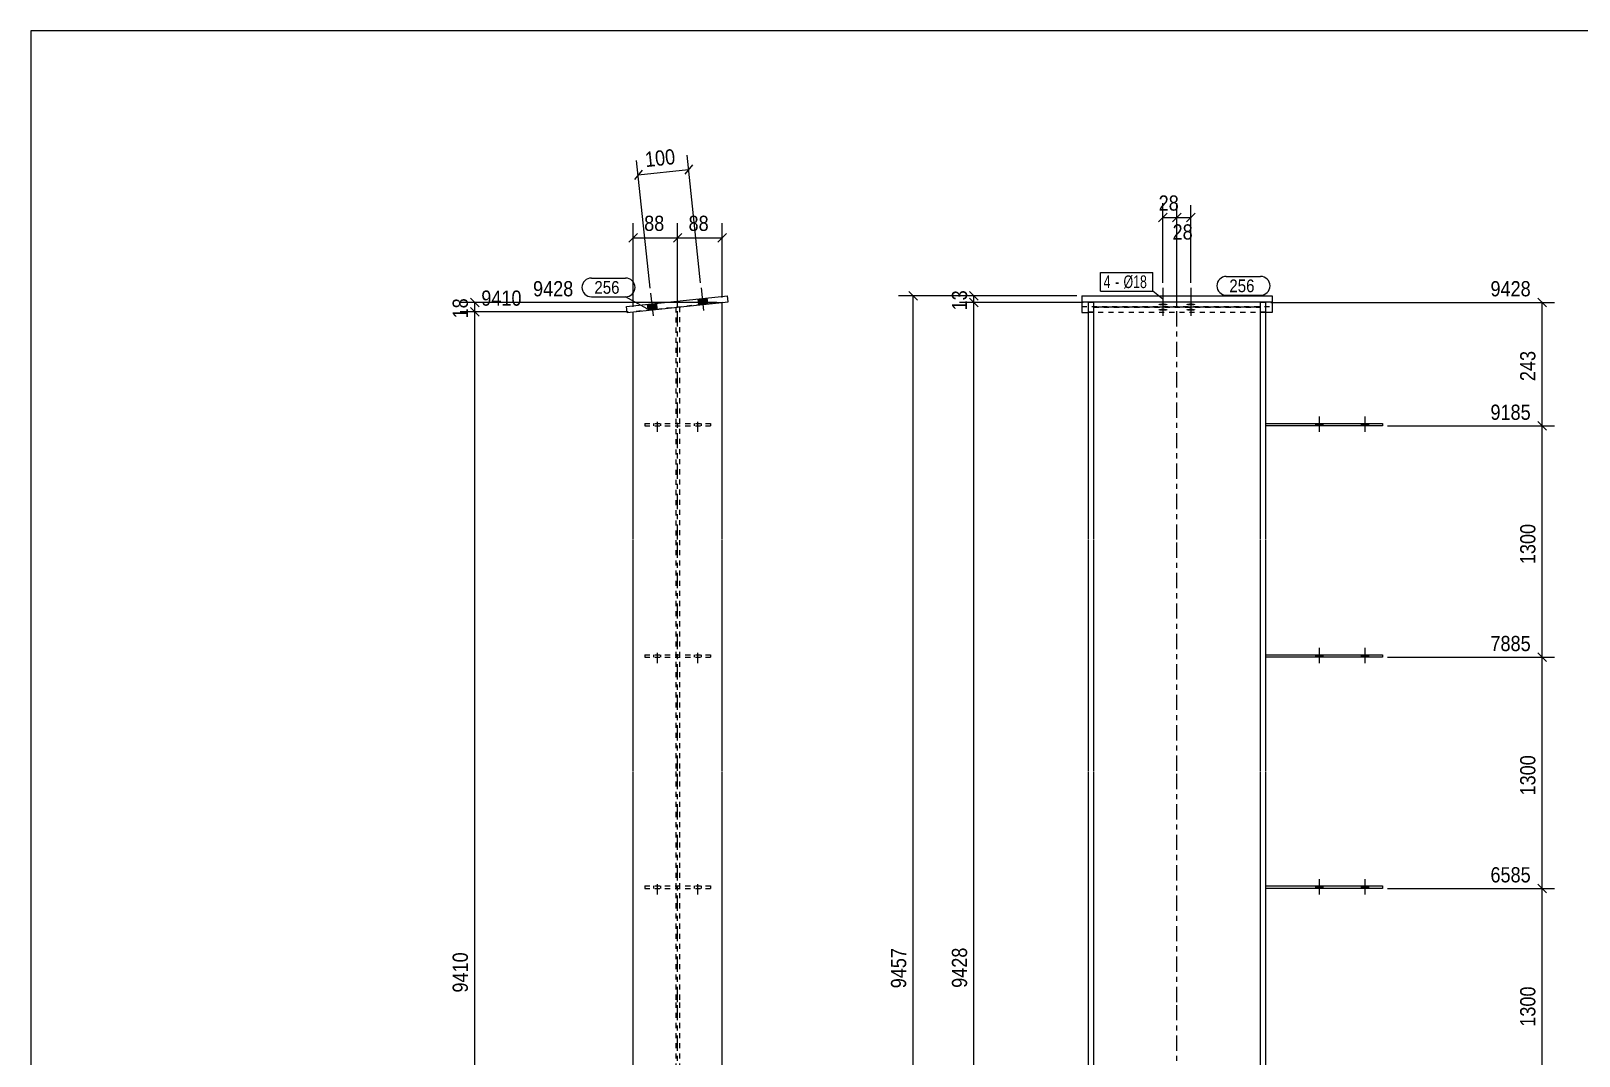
# Model space of a CAD drawing. Header units: millimetres. Extents: x 2 to 579, y 1 to 405.
# Drawn here: x 5 to 310.1, y 203 to 405 of the extents above; entities that cross this region are included whole.
import ezdxf

# ---------------------------------------------------------------- set-up
doc = ezdxf.new("R2010")
doc.units = ezdxf.units.MM
for name, pattern in [('XKITLINE00', [0]), ('XKITLINE01', [4, 1, -1, 1, -1]), ('XKITLINE02', [4, 2, -2]), ('XKITLINE03', [6, 3, -1, 1, -1])]:
    doc.linetypes.add(name, pattern=pattern)
for name, color, linetype, lineweight in [('Bolt', 3, 'Continuous', 0), ('BoltMark', 7, 'Continuous', 0), ('Dimensions', 7, 'Continuous', 0), ('DrawingSheet', 5, 'Continuous', 0), ('Part', 2, 'Continuous', 0), ('PartMark', 7, 'Continuous', 0)]:
    doc.layers.add(name, color=color, linetype=linetype, lineweight=lineweight)
doc.styles.add('ARIAL', font='ARIAL.TTF')
doc.styles.add('ARIAL_NARROW', font='ARIALN.TTF')

# ---------------------------------------------------------------- blocks, each defined once
blk = doc.blocks.new('*A2')
at = {"layer": 'Bolt'}
for points in [[(259.64, 327.66), (259.64, 327.16), (258.24, 327.16), (258.24, 327.66)], [(259.64, 327.66), (259.64, 327.16), (258.24, 327.16), (258.24, 327.66)], [(268.64, 327.66), (268.64, 327.16), (267.24, 327.16), (267.24, 327.66)], [(268.64, 327.66), (268.64, 327.16), (267.24, 327.16), (267.24, 327.66)]]:
    blk.add_hatch(color=3, dxfattribs=at).paths.add_polyline_path(points, flags=17)
at = {"layer": 'Bolt', "color": 3, "linetype": 'XKITLINE00', "lineweight": 0}
for p, q in [((258.24, 327.16), (258.24, 327.66)), ((258.24, 327.16), (258.24, 327.66)), ((258.94, 326), (258.94, 329)), ((258.94, 326), (258.94, 329)), ((259.64, 327.16), (259.64, 327.66)), ((259.64, 327.16), (259.64, 327.66)), ((267.24, 327.16), (267.24, 327.66)), ((267.24, 327.16), (267.24, 327.66)), ((267.94, 326), (267.94, 329)), ((267.94, 326), (267.94, 329)), ((268.64, 327.16), (268.64, 327.66)), ((268.64, 327.16), (268.64, 327.66))]:
    blk.add_line(p, q, dxfattribs=at)
blk = doc.blocks.new('*A3')
at = {"layer": 'Bolt'}
for points in [[(259.64, 282.08), (259.64, 281.58), (258.24, 281.58), (258.24, 282.08)], [(259.64, 282.08), (259.64, 281.58), (258.24, 281.58), (258.24, 282.08)], [(268.64, 282.08), (268.64, 281.58), (267.24, 281.58), (267.24, 282.08)], [(268.64, 282.08), (268.64, 281.58), (267.24, 281.58), (267.24, 282.08)]]:
    blk.add_hatch(color=3, dxfattribs=at).paths.add_polyline_path(points, flags=17)
at = {"layer": 'Bolt', "color": 3, "linetype": 'XKITLINE00', "lineweight": 0}
for p, q in [((258.24, 281.58), (258.24, 282.08)), ((258.24, 281.58), (258.24, 282.08)), ((258.94, 280.42), (258.94, 283.42)), ((258.94, 280.42), (258.94, 283.42)), ((259.64, 281.58), (259.64, 282.08)), ((259.64, 281.58), (259.64, 282.08)), ((267.24, 281.58), (267.24, 282.08)), ((267.24, 281.58), (267.24, 282.08)), ((267.94, 280.42), (267.94, 283.42)), ((267.94, 280.42), (267.94, 283.42)), ((268.64, 281.58), (268.64, 282.08)), ((268.64, 281.58), (268.64, 282.08))]:
    blk.add_line(p, q, dxfattribs=at)
blk = doc.blocks.new('*A4')
at = {"layer": 'Bolt'}
for points in [[(259.64, 236.5), (259.64, 236), (258.24, 236), (258.24, 236.5)], [(259.64, 236.5), (259.64, 236), (258.24, 236), (258.24, 236.5)], [(268.64, 236.5), (268.64, 236), (267.24, 236), (267.24, 236.5)], [(268.64, 236.5), (268.64, 236), (267.24, 236), (267.24, 236.5)]]:
    blk.add_hatch(color=3, dxfattribs=at).paths.add_polyline_path(points, flags=17)
at = {"layer": 'Bolt', "color": 3, "linetype": 'XKITLINE00', "lineweight": 0}
for p, q in [((258.24, 236), (258.24, 236.5)), ((258.24, 236), (258.24, 236.5)), ((258.94, 234.84), (258.94, 237.84)), ((258.94, 234.84), (258.94, 237.84)), ((259.64, 236), (259.64, 236.5)), ((259.64, 236), (259.64, 236.5)), ((267.24, 236), (267.24, 236.5)), ((267.24, 236), (267.24, 236.5)), ((267.94, 234.84), (267.94, 237.84)), ((267.94, 234.84), (267.94, 237.84)), ((268.64, 236), (268.64, 236.5)), ((268.64, 236), (268.64, 236.5))]:
    blk.add_line(p, q, dxfattribs=at)
blk = doc.blocks.new('*A7')
at = {"layer": 'Bolt'}
for points in [[(228.14, 351.3), (228.18, 351.3), (228.22, 351.29), (228.27, 351.29), (228.31, 351.29), (228.35, 351.29), (228.39, 351.28), (228.44, 351.28), (228.48, 351.28), (228.52, 351.27), (228.55, 351.27), (228.59, 351.26), (228.63, 351.26), (228.66, 351.25), (228.7, 351.24), (228.73, 351.24), (228.76, 351.23), (228.79, 351.22), (228.81, 351.22), (228.84, 351.21), (228.86, 351.2), (228.88, 351.19), (228.9, 351.18), (228.92, 351.17), (228.94, 351.16), (228.95, 351.16), (228.96, 351.15), (228.97, 351.14), (228.98, 351.13), (228.99, 351.12), (228.99, 351.11), (228.99, 351.1), (228.99, 351.09), (228.99, 351.08), (228.98, 351.07), (228.97, 351.06), (228.96, 351.05), (228.95, 351.04), (228.94, 351.03), (228.92, 351.02), (228.9, 351.01), (228.88, 351), (228.86, 351), (228.84, 350.99), (228.81, 350.98), (228.79, 350.97), (228.76, 350.96), (228.73, 350.96), (228.7, 350.95), (228.66, 350.94), (228.63, 350.94), (228.59, 350.93), (228.55, 350.93), (228.52, 350.92), (228.48, 350.92), (228.44, 350.91), (228.39, 350.91), (228.35, 350.91), (228.31, 350.91), (228.27, 350.9), (228.22, 350.9), (228.18, 350.9), (228.14, 350.9), (228.09, 350.9), (228.05, 350.9), (228, 350.9), (227.96, 350.9), (227.92, 350.9), (227.87, 350.91), (227.83, 350.91), (227.79, 350.91), (227.75, 350.91), (227.71, 350.92), (227.67, 350.92), (227.63, 350.93), (227.59, 350.93), (227.55, 350.94), (227.52, 350.94), (227.49, 350.95), (227.45, 350.96), (227.42, 350.96), (227.4, 350.97), (227.37, 350.98), (227.34, 350.99), (227.32, 351), (227.3, 351), (227.28, 351.01), (227.26, 351.02), (227.24, 351.03), (227.23, 351.04), (227.22, 351.05), (227.21, 351.06), (227.2, 351.07), (227.2, 351.08), (227.19, 351.09), (227.19, 351.1), (227.19, 351.11), (227.2, 351.12), (227.2, 351.13), (227.21, 351.14), (227.22, 351.15), (227.23, 351.16), (227.24, 351.16), (227.26, 351.17), (227.28, 351.18), (227.3, 351.19), (227.32, 351.2), (227.34, 351.21), (227.37, 351.22), (227.4, 351.22), (227.42, 351.23), (227.45, 351.24), (227.49, 351.24), (227.52, 351.25), (227.55, 351.26), (227.59, 351.26), (227.63, 351.27), (227.67, 351.27), (227.71, 351.28), (227.75, 351.28), (227.79, 351.28), (227.83, 351.29), (227.87, 351.29), (227.92, 351.29), (227.96, 351.29), (228, 351.3), (228.05, 351.3), (228.09, 351.3)], [(233.64, 351.3), (233.68, 351.3), (233.72, 351.29), (233.77, 351.29), (233.81, 351.29), (233.85, 351.29), (233.89, 351.28), (233.94, 351.28), (233.98, 351.28), (234.02, 351.27), (234.05, 351.27), (234.09, 351.26), (234.13, 351.26), (234.16, 351.25), (234.2, 351.24), (234.23, 351.24), (234.26, 351.23), (234.29, 351.22), (234.31, 351.22), (234.34, 351.21), (234.36, 351.2), (234.38, 351.19), (234.4, 351.18), (234.42, 351.17), (234.44, 351.16), (234.45, 351.16), (234.46, 351.15), (234.47, 351.14), (234.48, 351.13), (234.49, 351.12), (234.49, 351.11), (234.49, 351.1), (234.49, 351.09), (234.49, 351.08), (234.48, 351.07), (234.47, 351.06), (234.46, 351.05), (234.45, 351.04), (234.44, 351.03), (234.42, 351.02), (234.4, 351.01), (234.38, 351), (234.36, 351), (234.34, 350.99), (234.31, 350.98), (234.29, 350.97), (234.26, 350.96), (234.23, 350.96), (234.2, 350.95), (234.16, 350.94), (234.13, 350.94), (234.09, 350.93), (234.05, 350.93), (234.02, 350.92), (233.98, 350.92), (233.94, 350.91), (233.89, 350.91), (233.85, 350.91), (233.81, 350.91), (233.77, 350.9), (233.72, 350.9), (233.68, 350.9), (233.64, 350.9), (233.59, 350.9), (233.55, 350.9), (233.5, 350.9), (233.46, 350.9), (233.42, 350.9), (233.37, 350.91), (233.33, 350.91), (233.29, 350.91), (233.25, 350.91), (233.21, 350.92), (233.17, 350.92), (233.13, 350.93), (233.09, 350.93), (233.05, 350.94), (233.02, 350.94), (232.99, 350.95), (232.95, 350.96), (232.92, 350.96), (232.9, 350.97), (232.87, 350.98), (232.84, 350.99), (232.82, 351), (232.8, 351), (232.78, 351.01), (232.76, 351.02), (232.74, 351.03), (232.73, 351.04), (232.72, 351.05), (232.71, 351.06), (232.7, 351.07), (232.7, 351.08), (232.69, 351.09), (232.69, 351.1), (232.69, 351.11), (232.7, 351.12), (232.7, 351.13), (232.71, 351.14), (232.72, 351.15), (232.73, 351.16), (232.74, 351.16), (232.76, 351.17), (232.78, 351.18), (232.8, 351.19), (232.82, 351.2), (232.84, 351.21), (232.87, 351.22), (232.9, 351.22), (232.92, 351.23), (232.95, 351.24), (232.99, 351.24), (233.02, 351.25), (233.05, 351.26), (233.09, 351.26), (233.13, 351.27), (233.17, 351.27), (233.21, 351.28), (233.25, 351.28), (233.29, 351.28), (233.33, 351.29), (233.37, 351.29), (233.42, 351.29), (233.46, 351.29), (233.5, 351.3), (233.55, 351.3), (233.59, 351.3)], [(228.14, 350.25), (228.18, 350.25), (228.22, 350.25), (228.27, 350.25), (228.31, 350.25), (228.35, 350.24), (228.39, 350.24), (228.44, 350.24), (228.48, 350.23), (228.52, 350.23), (228.55, 350.22), (228.59, 350.22), (228.63, 350.21), (228.66, 350.21), (228.7, 350.2), (228.73, 350.19), (228.76, 350.19), (228.79, 350.18), (228.81, 350.17), (228.84, 350.16), (228.86, 350.15), (228.88, 350.14), (228.9, 350.14), (228.92, 350.13), (228.94, 350.12), (228.95, 350.11), (228.96, 350.1), (228.97, 350.09), (228.98, 350.08), (228.99, 350.07), (228.99, 350.06), (228.99, 350.05), (228.99, 350.04), (228.99, 350.03), (228.98, 350.02), (228.97, 350.01), (228.96, 350), (228.95, 349.99), (228.94, 349.98), (228.92, 349.97), (228.9, 349.96), (228.88, 349.95), (228.86, 349.94), (228.84, 349.94), (228.81, 349.93), (228.79, 349.92), (228.76, 349.91), (228.73, 349.91), (228.7, 349.9), (228.66, 349.89), (228.63, 349.89), (228.59, 349.88), (228.55, 349.87), (228.52, 349.87), (228.48, 349.87), (228.44, 349.86), (228.39, 349.86), (228.35, 349.85), (228.31, 349.85), (228.27, 349.85), (228.22, 349.85), (228.18, 349.85), (228.14, 349.85), (228.09, 349.85), (228.05, 349.85), (228, 349.85), (227.96, 349.85), (227.92, 349.85), (227.87, 349.85), (227.83, 349.85), (227.79, 349.86), (227.75, 349.86), (227.71, 349.87), (227.67, 349.87), (227.63, 349.87), (227.59, 349.88), (227.55, 349.89), (227.52, 349.89), (227.49, 349.9), (227.45, 349.91), (227.42, 349.91), (227.4, 349.92), (227.37, 349.93), (227.34, 349.94), (227.32, 349.94), (227.3, 349.95), (227.28, 349.96), (227.26, 349.97), (227.24, 349.98), (227.23, 349.99), (227.22, 350), (227.21, 350.01), (227.2, 350.02), (227.2, 350.03), (227.19, 350.04), (227.19, 350.05), (227.19, 350.06), (227.2, 350.07), (227.2, 350.08), (227.21, 350.09), (227.22, 350.1), (227.23, 350.11), (227.24, 350.12), (227.26, 350.13), (227.28, 350.14), (227.3, 350.14), (227.32, 350.15), (227.34, 350.16), (227.37, 350.17), (227.4, 350.18), (227.42, 350.19), (227.45, 350.19), (227.49, 350.2), (227.52, 350.21), (227.55, 350.21), (227.59, 350.22), (227.63, 350.22), (227.67, 350.23), (227.71, 350.23), (227.75, 350.24), (227.79, 350.24), (227.83, 350.24), (227.87, 350.25), (227.92, 350.25), (227.96, 350.25), (228, 350.25), (228.05, 350.25), (228.09, 350.25)], [(233.64, 350.25), (233.68, 350.25), (233.72, 350.25), (233.77, 350.25), (233.81, 350.25), (233.85, 350.24), (233.89, 350.24), (233.94, 350.24), (233.98, 350.23), (234.02, 350.23), (234.05, 350.22), (234.09, 350.22), (234.13, 350.21), (234.16, 350.21), (234.2, 350.2), (234.23, 350.19), (234.26, 350.19), (234.29, 350.18), (234.31, 350.17), (234.34, 350.16), (234.36, 350.15), (234.38, 350.14), (234.4, 350.14), (234.42, 350.13), (234.44, 350.12), (234.45, 350.11), (234.46, 350.1), (234.47, 350.09), (234.48, 350.08), (234.49, 350.07), (234.49, 350.06), (234.49, 350.05), (234.49, 350.04), (234.49, 350.03), (234.48, 350.02), (234.47, 350.01), (234.46, 350), (234.45, 349.99), (234.44, 349.98), (234.42, 349.97), (234.4, 349.96), (234.38, 349.95), (234.36, 349.94), (234.34, 349.94), (234.31, 349.93), (234.29, 349.92), (234.26, 349.91), (234.23, 349.91), (234.2, 349.9), (234.16, 349.89), (234.13, 349.89), (234.09, 349.88), (234.05, 349.87), (234.02, 349.87), (233.98, 349.87), (233.94, 349.86), (233.89, 349.86), (233.85, 349.85), (233.81, 349.85), (233.77, 349.85), (233.72, 349.85), (233.68, 349.85), (233.64, 349.85), (233.59, 349.85), (233.55, 349.85), (233.5, 349.85), (233.46, 349.85), (233.42, 349.85), (233.37, 349.85), (233.33, 349.85), (233.29, 349.86), (233.25, 349.86), (233.21, 349.87), (233.17, 349.87), (233.13, 349.87), (233.09, 349.88), (233.05, 349.89), (233.02, 349.89), (232.99, 349.9), (232.95, 349.91), (232.92, 349.91), (232.9, 349.92), (232.87, 349.93), (232.84, 349.94), (232.82, 349.94), (232.8, 349.95), (232.78, 349.96), (232.76, 349.97), (232.74, 349.98), (232.73, 349.99), (232.72, 350), (232.71, 350.01), (232.7, 350.02), (232.7, 350.03), (232.69, 350.04), (232.69, 350.05), (232.69, 350.06), (232.7, 350.07), (232.7, 350.08), (232.71, 350.09), (232.72, 350.1), (232.73, 350.11), (232.74, 350.12), (232.76, 350.13), (232.78, 350.14), (232.8, 350.14), (232.82, 350.15), (232.84, 350.16), (232.87, 350.17), (232.9, 350.18), (232.92, 350.19), (232.95, 350.19), (232.99, 350.2), (233.02, 350.21), (233.05, 350.21), (233.09, 350.22), (233.13, 350.22), (233.17, 350.23), (233.21, 350.23), (233.25, 350.24), (233.29, 350.24), (233.33, 350.24), (233.37, 350.25), (233.42, 350.25), (233.46, 350.25), (233.5, 350.25), (233.55, 350.25), (233.59, 350.25)]]:
    blk.add_hatch(color=3, dxfattribs=at).paths.add_polyline_path(points, flags=17)
at = {"layer": 'Bolt', "color": 3, "linetype": 'XKITLINE00', "lineweight": 0}
for p, q in [((228.09, 354.35), (228.09, 349.88)), ((233.59, 354.35), (233.59, 349.88)), ((228.09, 353.31), (228.09, 348.83)), ((233.59, 353.31), (233.59, 348.83))]:
    blk.add_line(p, q, dxfattribs=at)
blk = doc.blocks.new('*A9')
at = {"layer": 'Part'}
blk.add_hatch(color=2, dxfattribs=at).paths.add_polyline_path([(212.54, 114.55), (214.14, 114.55), (213.34, 113.15)], flags=17)
at = {"layer": 'Part', "color": 7, "linetype": 'XKITLINE03', "lineweight": 0}
for p, q in [((230.84, 304.76), (230.84, 360.57)), ((230.84, 259.18), (230.84, 304.66)), ((230.84, 213.6), (230.84, 259.08)), ((230.84, 168.02), (230.84, 213.5)), ((230.84, 113.24), (230.84, 167.92)), ((230.84, 80.24), (230.84, 113.14))]:
    blk.add_line(p, q, dxfattribs=at)
at = {"layer": 'Part', "color": 2, "linetype": 'XKITLINE00', "lineweight": 0}
for p, q in [((214.44, 351.5), (213.34, 351.5)), ((213.34, 351.5), (213.34, 304.76)), ((214.44, 304.76), (214.44, 351.5)), ((248.34, 351.5), (247.24, 351.5)), ((247.24, 351.5), (247.24, 304.76)), ((248.34, 304.76), (248.34, 351.5)), ((214.44, 350.61), (247.24, 350.61)), ((213.34, 304.66), (213.34, 259.18)), ((214.44, 259.18), (214.44, 304.66)), ((247.24, 304.66), (247.24, 259.18)), ((248.34, 259.18), (248.34, 304.66)), ((213.34, 259.08), (213.34, 213.6)), ((214.44, 213.6), (214.44, 259.08)), ((247.24, 259.08), (247.24, 213.6)), ((248.34, 213.6), (248.34, 259.08)), ((213.34, 213.5), (213.34, 168.02)), ((214.44, 168.02), (214.44, 213.5)), ((247.24, 213.5), (247.24, 168.02)), ((248.34, 168.02), (248.34, 213.5)), ((213.34, 167.92), (213.34, 113.24)), ((214.44, 113.24), (214.44, 167.92)), ((247.24, 167.92), (247.24, 113.24)), ((248.34, 113.24), (248.34, 167.92)), ((213.34, 113.15), (212.54, 114.55)), ((212.54, 114.55), (214.14, 114.55)), ((214.14, 114.55), (213.34, 113.15)), ((213.34, 113.14), (213.34, 90.24)), ((214.44, 90.24), (214.44, 113.14)), ((247.24, 113.14), (247.24, 90.24)), ((248.34, 90.24), (248.34, 113.14))]:
    blk.add_line(p, q, dxfattribs=at)
at = {"layer": 'Part', "color": 7, "linetype": 'XKITLINE01', "lineweight": 0}
for p, q in [((213.34, 349.65), (214.44, 349.65)), ((214.44, 350.54), (247.24, 350.54)), ((247.24, 349.65), (248.34, 349.65)), ((213.34, 90.24), (248.34, 90.24))]:
    blk.add_line(p, q, dxfattribs=at)
at = {"layer": 'Part', "color": 2, "linetype": 'XKITLINE00', "lineweight": 0}
blk.add_circle((213.34, 114.05), 1, dxfattribs=at)
blk = doc.blocks.new('*A10')
at = {"layer": 'Part', "color": 2, "linetype": 'XKITLINE00', "lineweight": 0}
for p, q in [((248.34, 327.66), (271.34, 327.66)), ((271.34, 327.16), (248.34, 327.16)), ((271.34, 327.66), (271.34, 327.16))]:
    blk.add_line(p, q, dxfattribs=at)
at = {"layer": 'Part', "color": 7, "linetype": 'XKITLINE01', "lineweight": 0}
blk.add_line((248.34, 327.16), (248.34, 327.66), dxfattribs=at)
blk = doc.blocks.new('*A11')
at = {"layer": 'Part', "color": 2, "linetype": 'XKITLINE00', "lineweight": 0}
for p, q in [((248.34, 282.08), (271.34, 282.08)), ((271.34, 281.58), (248.34, 281.58)), ((271.34, 282.08), (271.34, 281.58))]:
    blk.add_line(p, q, dxfattribs=at)
at = {"layer": 'Part', "color": 7, "linetype": 'XKITLINE01', "lineweight": 0}
blk.add_line((248.34, 281.58), (248.34, 282.08), dxfattribs=at)
blk = doc.blocks.new('*A12')
at = {"layer": 'Part', "color": 2, "linetype": 'XKITLINE00', "lineweight": 0}
for p, q in [((248.34, 236.5), (271.34, 236.5)), ((271.34, 236), (248.34, 236)), ((271.34, 236.5), (271.34, 236))]:
    blk.add_line(p, q, dxfattribs=at)
at = {"layer": 'Part', "color": 7, "linetype": 'XKITLINE01', "lineweight": 0}
blk.add_line((248.34, 236), (248.34, 236.5), dxfattribs=at)
blk = doc.blocks.new('*A16')
at = {"layer": 'Part', "color": 2, "linetype": 'XKITLINE00', "lineweight": 0}
for p, q in [((212.09, 352.82), (249.59, 352.82)), ((212.09, 352.82), (212.09, 349.52)), ((212.09, 351.62), (249.59, 351.62)), ((249.59, 352.82), (249.59, 349.52)), ((212.09, 349.52), (213.34, 349.52)), ((249.59, 349.52), (248.34, 349.52))]:
    blk.add_line(p, q, dxfattribs=at)
at = {"layer": 'Part', "color": 7, "linetype": 'XKITLINE01', "lineweight": 0}
for p, q in [((212.09, 350.72), (249.59, 350.72)), ((248.34, 349.52), (213.34, 349.52))]:
    blk.add_line(p, q, dxfattribs=at)
blk = doc.blocks.new('*A18')
at = {"layer": 'Bolt', "color": 3, "linetype": 'XKITLINE02', "lineweight": 0}
for p, q in [((127.75, 327.16), (127.75, 327.66)), ((127.75, 327.16), (127.75, 327.66)), ((128.45, 326), (128.45, 329)), ((128.45, 326), (128.45, 329)), ((129.15, 327.16), (129.15, 327.66)), ((129.15, 327.16), (129.15, 327.66)), ((135.75, 327.16), (135.75, 327.66)), ((135.75, 327.16), (135.75, 327.66)), ((136.45, 326), (136.45, 329)), ((136.45, 326), (136.45, 329)), ((137.15, 327.16), (137.15, 327.66)), ((137.15, 327.16), (137.15, 327.66))]:
    blk.add_line(p, q, dxfattribs=at)
blk = doc.blocks.new('*A19')
at = {"layer": 'Bolt', "color": 3, "linetype": 'XKITLINE02', "lineweight": 0}
for p, q in [((127.75, 281.58), (127.75, 282.08)), ((127.75, 281.58), (127.75, 282.08)), ((128.45, 280.42), (128.45, 283.42)), ((128.45, 280.42), (128.45, 283.42)), ((129.15, 281.58), (129.15, 282.08)), ((129.15, 281.58), (129.15, 282.08)), ((135.75, 281.58), (135.75, 282.08)), ((135.75, 281.58), (135.75, 282.08)), ((136.45, 280.42), (136.45, 283.42)), ((136.45, 280.42), (136.45, 283.42)), ((137.15, 281.58), (137.15, 282.08)), ((137.15, 281.58), (137.15, 282.08))]:
    blk.add_line(p, q, dxfattribs=at)
blk = doc.blocks.new('*A20')
at = {"layer": 'Bolt', "color": 3, "linetype": 'XKITLINE02', "lineweight": 0}
for p, q in [((127.75, 236), (127.75, 236.5)), ((127.75, 236), (127.75, 236.5)), ((128.45, 234.84), (128.45, 237.84)), ((128.45, 234.84), (128.45, 237.84)), ((129.15, 236), (129.15, 236.5)), ((129.15, 236), (129.15, 236.5)), ((135.75, 236), (135.75, 236.5)), ((135.75, 236), (135.75, 236.5)), ((136.45, 234.84), (136.45, 237.84)), ((136.45, 234.84), (136.45, 237.84)), ((137.15, 236), (137.15, 236.5)), ((137.15, 236), (137.15, 236.5))]:
    blk.add_line(p, q, dxfattribs=at)
blk = doc.blocks.new('*A23')
at = {"layer": 'Bolt'}
for points in [[(128.25, 351.34), (128.37, 350.14), (126.58, 349.95), (126.46, 351.15)], [(128.25, 351.34), (128.37, 350.14), (126.58, 349.95), (126.46, 351.15)], [(138.19, 352.39), (138.32, 351.19), (136.53, 351), (136.4, 352.2)], [(138.19, 352.39), (138.32, 351.19), (136.53, 351), (136.4, 352.2)]]:
    blk.add_hatch(color=3, dxfattribs=at).paths.add_polyline_path(points, flags=17)
at = {"layer": 'Bolt', "color": 3, "linetype": 'XKITLINE00', "lineweight": 0}
for p, q in [((137.08, 354.35), (137.55, 349.88)), ((137.08, 354.35), (137.55, 349.88)), ((126.46, 351.15), (126.58, 349.95)), ((126.46, 351.15), (126.58, 349.95)), ((127.13, 353.31), (127.61, 348.83)), ((127.13, 353.31), (127.61, 348.83)), ((128.25, 351.34), (128.37, 350.14)), ((128.25, 351.34), (128.37, 350.14)), ((136.4, 352.2), (136.53, 351)), ((136.4, 352.2), (136.53, 351)), ((138.19, 352.39), (138.32, 351.19)), ((138.19, 352.39), (138.32, 351.19))]:
    blk.add_line(p, q, dxfattribs=at)
blk = doc.blocks.new('*A25')
at = {"layer": 'Part'}
blk.add_hatch(color=2, dxfattribs=at).paths.add_polyline_path([(131.65, 114.55), (133.25, 114.55), (132.45, 113.15)], flags=17)
at = {"layer": 'Part', "color": 7, "linetype": 'XKITLINE03', "lineweight": 0}
for p, q in [((132.45, 304.76), (132.45, 360.57)), ((132.45, 259.18), (132.45, 304.66)), ((132.45, 213.6), (132.45, 259.08)), ((132.45, 168.02), (132.45, 213.5)), ((132.45, 113.24), (132.45, 167.92)), ((132.45, 80.24), (132.45, 113.14))]:
    blk.add_line(p, q, dxfattribs=at)
at = {"layer": 'Part', "color": 7, "linetype": 'XKITLINE01', "lineweight": 0}
for p, q in [((141.2, 351.5), (123.7, 349.65)), ((132.1, 350.54), (132.1, 304.76)), ((132.8, 350.61), (132.8, 304.76)), ((132.1, 304.66), (132.1, 259.18)), ((132.8, 304.66), (132.8, 259.18)), ((132.1, 259.08), (132.1, 213.6)), ((132.8, 259.08), (132.8, 213.6)), ((132.1, 213.5), (132.1, 168.02)), ((132.8, 213.5), (132.8, 168.02)), ((132.1, 167.92), (132.1, 113.24)), ((132.8, 167.92), (132.8, 113.24)), ((132.1, 113.14), (132.1, 90.24)), ((132.8, 113.14), (132.8, 90.24)), ((123.7, 90.24), (141.2, 90.24))]:
    blk.add_line(p, q, dxfattribs=at)
at = {"layer": 'Part', "color": 2, "linetype": 'XKITLINE00', "lineweight": 0}
for p, q in [((141.2, 304.76), (141.2, 351.5)), ((123.7, 304.76), (123.7, 349.65)), ((123.7, 259.18), (123.7, 304.66)), ((141.2, 259.18), (141.2, 304.66)), ((123.7, 213.6), (123.7, 259.08)), ((141.2, 213.6), (141.2, 259.08)), ((123.7, 168.02), (123.7, 213.5)), ((141.2, 168.02), (141.2, 213.5)), ((123.7, 113.24), (123.7, 167.92)), ((141.2, 113.24), (141.2, 167.92)), ((123.7, 90.24), (123.7, 113.14)), ((132.45, 113.15), (131.65, 114.55)), ((131.65, 114.55), (133.25, 114.55)), ((133.25, 114.55), (132.45, 113.15)), ((141.2, 90.24), (141.2, 113.14))]:
    blk.add_line(p, q, dxfattribs=at)
blk.add_circle((132.45, 114.05), 1, dxfattribs=at)
blk = doc.blocks.new('*A26')
at = {"layer": 'Part', "color": 7, "linetype": 'XKITLINE01', "lineweight": 0}
for p, q in [((125.95, 327.659701), (125.95, 327.159701)), ((125.95, 327.659701), (138.95, 327.659701)), ((125.95, 327.159701), (138.95, 327.159701)), ((138.95, 327.659701), (138.95, 327.159701))]:
    blk.add_line(p, q, dxfattribs=at)
blk = doc.blocks.new('*A27')
at = {"layer": 'Part', "color": 7, "linetype": 'XKITLINE01', "lineweight": 0}
for p, q in [((125.95, 282.08), (125.95, 281.58)), ((125.95, 282.08), (138.95, 282.08)), ((125.95, 281.58), (138.95, 281.58)), ((138.95, 282.08), (138.95, 281.58))]:
    blk.add_line(p, q, dxfattribs=at)
blk = doc.blocks.new('*A28')
at = {"layer": 'Part', "color": 7, "linetype": 'XKITLINE01', "lineweight": 0}
for p, q in [((125.95, 236.5), (125.95, 236)), ((125.95, 236.5), (138.95, 236.5)), ((125.95, 236), (138.95, 236)), ((138.95, 236.5), (138.95, 236))]:
    blk.add_line(p, q, dxfattribs=at)
blk = doc.blocks.new('*A32')
at = {"layer": 'Part', "color": 2, "linetype": 'XKITLINE00', "lineweight": 0}
for p, q in [((122.38, 350.72), (142.27, 352.82)), ((122.51, 349.52), (142.39, 351.62)), ((142.39, 351.62), (142.27, 352.82)), ((122.51, 349.52), (122.38, 350.72))]:
    blk.add_line(p, q, dxfattribs=at)
blk = doc.blocks.new('*A38')
at = {"layer": 'DrawingSheet', "color": 5, "linetype": 'XKITLINE00', "lineweight": 0}
for p, q in [((579, 405), (5, 405)), ((5, 405), (5, 5))]:
    blk.add_line(p, q, dxfattribs=at)
blk = doc.blocks.new('*A46')
at = {"layer": 'Dimensions', "color": 7, "linetype": 'XKITLINE00', "lineweight": 0}
for p, q in [((211.09, 352.82), (175.99, 352.82)), ((177.99, 353.66), (179.69, 351.97)), ((178.84, 88.74), (178.84, 352.82)), ((210.84, 88.74), (175.99, 88.74)), ((177.99, 89.59), (179.69, 87.89))]:
    blk.add_line(p, q, dxfattribs=at)
at = {"layer": 'Dimensions', "color": 3}
for p in [(178.84, 352.82), (178.84, 88.74)]:
    blk.add_point(p, dxfattribs=at)
at = {"layer": 'Dimensions', "color": 3, "style": 'ARIAL', "width": 0.85}
blk.add_text('9457', height=3, rotation=90.0002, dxfattribs=at).set_placement((177.49, 216.33))
blk = doc.blocks.new('*A48')
at = {"layer": 'Dimensions', "color": 7, "linetype": 'XKITLINE00', "lineweight": 0}
for p, q in [((212.34, 351.5), (187.99, 351.5)), ((189.99, 352.34), (191.69, 350.65)), ((190.84, 90.24), (190.84, 351.5)), ((212.34, 90.24), (187.99, 90.24)), ((189.99, 91.09), (191.69, 89.39))]:
    blk.add_line(p, q, dxfattribs=at)
at = {"layer": 'Dimensions', "color": 3}
for p in [(190.84, 351.5), (190.84, 90.24)]:
    blk.add_point(p, dxfattribs=at)
at = {"layer": 'Dimensions', "color": 3, "style": 'ARIAL', "width": 0.85}
blk.add_text('9428', height=3, rotation=90.0002, dxfattribs=at).set_placement((189.49, 216.42))
blk = doc.blocks.new('*A49')
at = {"layer": 'Dimensions', "color": 7, "linetype": 'XKITLINE00', "lineweight": 0}
for p, q in [((211.09, 352.82), (187.99, 352.82)), ((212.34, 351.5), (187.99, 351.5)), ((189.99, 353.66), (191.69, 351.97)), ((189.99, 352.34), (191.69, 350.65)), ((190.84, 351.5), (190.84, 352.82))]:
    blk.add_line(p, q, dxfattribs=at)
at = {"layer": 'Dimensions', "color": 3}
for p in [(190.84, 352.82), (190.84, 351.5)]:
    blk.add_point(p, dxfattribs=at)
at = {"layer": 'Dimensions', "color": 3, "style": 'ARIAL', "width": 0.85}
blk.add_text('13', height=3, rotation=90.0002, dxfattribs=at).set_placement((189.49, 349.93))
blk = doc.blocks.new('*A53')
at = {"layer": 'Dimensions', "color": 7, "linetype": 'XKITLINE00', "lineweight": 0}
for p, q in [((272.34, 236), (305.24, 236)), ((301.99, 236.85), (303.69, 235.15)), ((302.84, 190.42), (302.84, 236)), ((272.34, 190.42), (305.24, 190.42)), ((301.99, 191.27), (303.69, 189.57))]:
    blk.add_line(p, q, dxfattribs=at)
at = {"layer": 'Dimensions', "color": 3}
for p in [(302.84, 236), (302.84, 190.42)]:
    blk.add_point(p, dxfattribs=at)
at = {"layer": 'Dimensions', "color": 3, "style": 'ARIAL', "width": 0.85}
blk.add_text('6585', height=3, dxfattribs=at).set_placement((292.64, 237.2))
blk.add_text('1300', height=3, rotation=90.0002, dxfattribs=at).set_placement((301.49, 208.76))
blk = doc.blocks.new('*A54')
at = {"layer": 'Dimensions', "color": 7, "linetype": 'XKITLINE00', "lineweight": 0}
for p, q in [((272.34, 281.58), (305.24, 281.58)), ((301.99, 282.43), (303.69, 280.73)), ((302.84, 236), (302.84, 281.58)), ((272.34, 236), (305.24, 236)), ((301.99, 236.85), (303.69, 235.15))]:
    blk.add_line(p, q, dxfattribs=at)
at = {"layer": 'Dimensions', "color": 3}
for p in [(302.84, 281.58), (302.84, 236)]:
    blk.add_point(p, dxfattribs=at)
at = {"layer": 'Dimensions', "color": 3, "style": 'ARIAL', "width": 0.85}
blk.add_text('7885', height=3, dxfattribs=at).set_placement((292.64, 282.78))
blk.add_text('1300', height=3, rotation=90.0002, dxfattribs=at).set_placement((301.49, 254.34))
blk = doc.blocks.new('*A55')
at = {"layer": 'Dimensions', "color": 7, "linetype": 'XKITLINE00', "lineweight": 0}
for p, q in [((272.34, 327.16), (305.24, 327.16)), ((301.99, 328.01), (303.69, 326.31)), ((302.84, 281.58), (302.84, 327.16)), ((272.34, 281.58), (305.24, 281.58)), ((301.99, 282.43), (303.69, 280.73))]:
    blk.add_line(p, q, dxfattribs=at)
at = {"layer": 'Dimensions', "color": 3}
for p in [(302.84, 327.16), (302.84, 281.58)]:
    blk.add_point(p, dxfattribs=at)
at = {"layer": 'Dimensions', "color": 3, "style": 'ARIAL', "width": 0.85}
blk.add_text('9185', height=3, dxfattribs=at).set_placement((292.64, 328.36))
blk.add_text('1300', height=3, rotation=90.0002, dxfattribs=at).set_placement((301.49, 299.92))
blk = doc.blocks.new('*A56')
at = {"layer": 'Dimensions', "color": 7, "linetype": 'XKITLINE00', "lineweight": 0}
for p, q in [((249.34, 351.5), (305.24, 351.5)), ((301.99, 352.34), (303.69, 350.65)), ((302.84, 327.16), (302.84, 351.5)), ((272.34, 327.16), (305.24, 327.16)), ((301.99, 328.01), (303.69, 326.31))]:
    blk.add_line(p, q, dxfattribs=at)
at = {"layer": 'Dimensions', "color": 3}
for p in [(302.84, 351.5), (302.84, 327.16)]:
    blk.add_point(p, dxfattribs=at)
at = {"layer": 'Dimensions', "color": 3, "style": 'ARIAL', "width": 0.85}
blk.add_text('9428', height=3, dxfattribs=at).set_placement((292.64, 352.7))
blk.add_text('243', height=3, rotation=90.0002, dxfattribs=at).set_placement((301.49, 335.99))
blk = doc.blocks.new('*A59')
at = {"layer": 'Dimensions', "color": 7, "linetype": 'XKITLINE00', "lineweight": 0}
for p, q in [((228.09, 355.35), (228.09, 371.09)), ((230.84, 351.61), (230.84, 371.09)), ((228.94, 369.09), (227.24, 367.39)), ((228.09, 368.24), (230.84, 368.24)), ((231.69, 369.09), (229.99, 367.39))]:
    blk.add_line(p, q, dxfattribs=at)
at = {"layer": 'Dimensions', "color": 3}
for p in [(228.09, 368.24), (230.84, 368.24)]:
    blk.add_point(p, dxfattribs=at)
at = {"layer": 'Dimensions', "color": 3, "style": 'ARIAL', "width": 0.85}
blk.add_text('28', height=3, dxfattribs=at).set_placement((227.24, 369.59))
blk = doc.blocks.new('*A60')
at = {"layer": 'Dimensions', "color": 7, "linetype": 'XKITLINE00', "lineweight": 0}
for p, q in [((230.84, 351.61), (230.84, 370.64)), ((233.59, 355.35), (233.59, 370.64)), ((231.69, 369.09), (229.99, 367.39)), ((230.84, 368.24), (233.59, 368.24)), ((234.44, 369.09), (232.74, 367.39))]:
    blk.add_line(p, q, dxfattribs=at)
at = {"layer": 'Dimensions', "color": 3}
for p in [(230.84, 368.24), (233.59, 368.24)]:
    blk.add_point(p, dxfattribs=at)
at = {"layer": 'Dimensions', "color": 3, "style": 'ARIAL', "width": 0.85}
blk.add_text('28', height=3, dxfattribs=at).set_placement((229.99, 363.89))
blk = doc.blocks.new('*A61')
at = {"layer": 'BoltMark', "color": 7, "linetype": 'XKITLINE00', "lineweight": 0}
for p, q in [((215.79, 357.43), (226.09, 357.43)), ((215.79, 353.73), (215.79, 357.43)), ((226.09, 353.73), (226.09, 357.43)), ((215.79, 353.73), (226.09, 353.73)), ((228.09, 352.12), (226.09, 353.73))]:
    blk.add_line(p, q, dxfattribs=at)
at = {"layer": 'BoltMark', "color": 3, "style": 'ARIAL_NARROW', "width": 0.85}
for s, p in [('4', (216.39, 354.33)), ('-', (218.66, 354.33)), ('Ø18', (220.32, 354.33))]:
    blk.add_text(s, height=2.5, dxfattribs=at).set_placement(p)
blk = doc.blocks.new('*A63')
at = {"layer": 'PartMark', "color": 7, "linetype": 'XKITLINE00', "lineweight": 0}
for p, q in [((240.58, 356.62), (247.34, 356.62)), ((240.58, 352.92), (247.34, 352.92))]:
    blk.add_line(p, q, dxfattribs=at)
for centre, start, end in [((240.58, 354.77), 90, 270), ((247.34, 354.77), 270, 90)]:
    blk.add_arc(centre, 1.85, start, end, dxfattribs=at)
at = {"layer": 'PartMark', "color": 3, "style": 'ARIAL', "width": 0.85}
blk.add_text('256', height=2.5, dxfattribs=at).set_placement((241.18, 353.52))
blk = doc.blocks.new('*A69')
at = {"layer": 'Dimensions', "color": 7, "linetype": 'XKITLINE00', "lineweight": 0}
for p, q in [((122.7, 349.65), (89.6, 349.65)), ((91.6, 350.5), (93.3, 348.8)), ((92.45, 90.24), (92.45, 349.65)), ((122.7, 90.24), (89.6, 90.24)), ((91.6, 91.09), (93.3, 89.39))]:
    blk.add_line(p, q, dxfattribs=at)
at = {"layer": 'Dimensions', "color": 3}
for p in [(92.45, 349.65), (92.45, 90.24)]:
    blk.add_point(p, dxfattribs=at)
at = {"layer": 'Dimensions', "color": 3, "style": 'ARIAL', "width": 0.85}
blk.add_text('9410', height=3, dxfattribs=at).set_placement((93.75, 350.85))
blk.add_text('9410', height=3, rotation=90.0002, dxfattribs=at).set_placement((91.1, 215.49))
blk = doc.blocks.new('*A70')
at = {"layer": 'Dimensions', "color": 7, "linetype": 'XKITLINE00', "lineweight": 0}
for p, q in [((140.2, 351.5), (89.6, 351.5)), ((91.6, 352.34), (93.3, 350.65)), ((92.45, 349.65), (92.45, 351.5)), ((122.7, 349.65), (89.6, 349.65)), ((91.6, 350.5), (93.3, 348.8))]:
    blk.add_line(p, q, dxfattribs=at)
at = {"layer": 'Dimensions', "color": 3}
for p in [(92.45, 351.5), (92.45, 349.65)]:
    blk.add_point(p, dxfattribs=at)
at = {"layer": 'Dimensions', "color": 3, "style": 'ARIAL', "width": 0.85}
blk.add_text('9428', height=3, dxfattribs=at).set_placement((103.95, 352.7))
blk.add_text('18', height=3, rotation=90.0002, dxfattribs=at).set_placement((91.1, 348.35))
blk = doc.blocks.new('*A71')
at = {"layer": 'Dimensions', "color": 7, "linetype": 'XKITLINE00', "lineweight": 0}
for p, q in [((127.03, 354.3), (124.37, 379.47)), ((135.37, 378.62), (133.86, 376.76)), ((136.97, 355.35), (134.32, 380.52)), ((125.43, 377.57), (123.92, 375.71)), ((124.67, 376.64), (134.62, 377.69))]:
    blk.add_line(p, q, dxfattribs=at)
at = {"layer": 'Dimensions', "color": 3}
for p in [(124.67, 376.64), (134.62, 377.69)]:
    blk.add_point(p, dxfattribs=at)
at = {"layer": 'Dimensions', "color": 3, "style": 'ARIAL', "width": 0.85}
blk.add_text('100', height=3, rotation=6.0218, dxfattribs=at).set_placement((126.18, 378.16))
blk = doc.blocks.new('*A74')
at = {"layer": 'Dimensions', "color": 7, "linetype": 'XKITLINE00', "lineweight": 0}
for p, q in [((123.7, 350.65), (123.7, 367.09)), ((132.45, 351.57), (132.45, 367.09)), ((124.55, 365.09), (122.85, 363.39)), ((123.7, 364.24), (132.45, 364.24)), ((133.3, 365.09), (131.6, 363.39))]:
    blk.add_line(p, q, dxfattribs=at)
at = {"layer": 'Dimensions', "color": 3}
for p in [(123.7, 364.24), (132.45, 364.24)]:
    blk.add_point(p, dxfattribs=at)
at = {"layer": 'Dimensions', "color": 3, "style": 'ARIAL', "width": 0.85}
blk.add_text('88', height=3, dxfattribs=at).set_placement((125.85, 365.59))
blk = doc.blocks.new('*A75')
at = {"layer": 'Dimensions', "color": 7, "linetype": 'XKITLINE00', "lineweight": 0}
for p, q in [((132.45, 351.57), (132.45, 367.09)), ((141.2, 352.5), (141.2, 367.09)), ((133.3, 365.09), (131.6, 363.39)), ((132.45, 364.24), (141.2, 364.24)), ((142.05, 365.09), (140.35, 363.39))]:
    blk.add_line(p, q, dxfattribs=at)
at = {"layer": 'Dimensions', "color": 3}
for p in [(132.45, 364.24), (141.2, 364.24)]:
    blk.add_point(p, dxfattribs=at)
at = {"layer": 'Dimensions', "color": 3, "style": 'ARIAL', "width": 0.85}
blk.add_text('88', height=3, dxfattribs=at).set_placement((134.6, 365.59))
blk = doc.blocks.new('*A78')
at = {"layer": 'PartMark', "color": 7, "linetype": 'XKITLINE00', "lineweight": 0}
for p, q in [((115.44, 356.31), (122.2, 356.31)), ((115.44, 352.61), (122.2, 352.61)), ((126.45, 350.22), (122.2, 352.61))]:
    blk.add_line(p, q, dxfattribs=at)
for centre, start, end in [((115.44, 354.46), 90, 270), ((122.2, 354.46), 270, 90)]:
    blk.add_arc(centre, 1.85, start, end, dxfattribs=at)
at = {"layer": 'PartMark', "color": 3, "style": 'ARIAL', "width": 0.85}
blk.add_text('256', height=2.5, dxfattribs=at).set_placement((116.04, 353.21))

msp = doc.modelspace()

# ---------------------------------------------------------------- block references
at = {"lineweight": 0}
for name in ['*A38', '*A71', '*A59', '*A60', '*A74', '*A75', '*A61', '*A70', '*A78', '*A23', '*A7', '*A63', '*A56', '*A69', '*A32', '*A46', '*A49', '*A48', '*A16', '*A55', '*A26', '*A18', '*A10', '*A2', '*A54', '*A27', '*A19', '*A11', '*A3', '*A53', '*A28', '*A20', '*A12', '*A4']:
    msp.add_blockref(name, (0, 0), dxfattribs=at)
at = {"layer": 'Part', "lineweight": 0}
for name in ['*A25', '*A9']:
    msp.add_blockref(name, (0, 0), dxfattribs=at)

doc.saveas('drawing.dxf')
